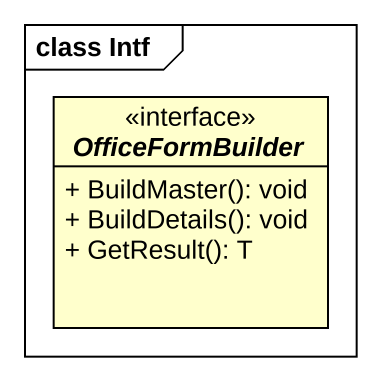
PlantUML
@startuml
mainframe class Intf
hide circle
hide empty members
skinparam classAttributeIconSize 0
interface OfficeFormBuilder {
  + BuildMaster(): void
  + BuildDetails(): void
  + GetResult(): T
}
@enduml
